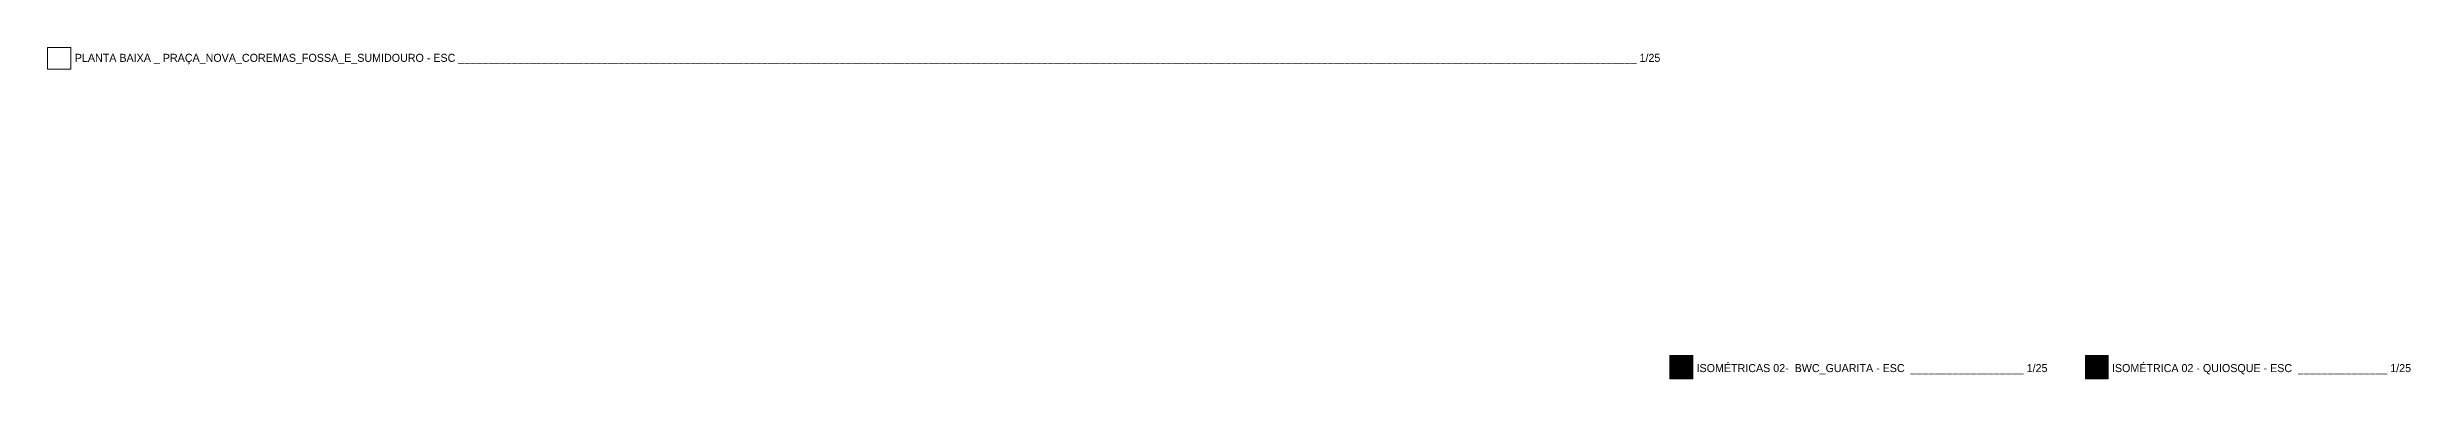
# Model space of a CAD drawing. Header units: metres. Extents: x 1.1 to 88.1, y -3.7 to 23.8.
# Drawn here: x 87.115 to 88.148, y 2.528 to 2.673 of the extents above; entities that cross this region are included whole.
import ezdxf

# ---------------------------------------------------------------- set-up
doc = ezdxf.new("R2010")
doc.units = ezdxf.units.M
doc.linetypes.add('Tracejada', pattern=[0.00635, 0.003175, -0.003175])
for name, color, linetype, lineweight in [('A-DETL', 7, 'Continuous', 5), ('A-DETL-GENF', 7, 'Continuous', 5), ('G-ANNO-REFR', 7, 'Tracejada', 5), ('G-ANNO-TEXT', 7, 'Continuous', 5)]:
    doc.layers.add(name, color=color, linetype=linetype, lineweight=lineweight)
doc.styles.add('Century Gothic_5', font='GOTHIC.TTF', dxfattribs={"height": 0.0035})
picture_1 = doc.add_image_def('image1.jpg', size_in_pixel=(366, 340))

msp = doc.modelspace()

# ---------------------------------------------------------------- hatches: boundary and pattern name
at = {"layer": 'A-DETL-GENF', "true_color": 0x626262}
for points in [[(87.8344, 2.5281), (87.8344, 2.5382), (87.8243, 2.5382), (87.8243, 2.5281)], [(88.0161, 2.5281), (88.0161, 2.5382), (88.0061, 2.5382), (88.0061, 2.5281)]]:
    msp.add_hatch(color=251, dxfattribs=at).paths.add_polyline_path(points)

# ---------------------------------------------------------------- linework, layer by layer
at = {"layer": 'A-DETL'}
for p, q in [((87.8344, 2.5382), (87.8243, 2.5382)), ((87.8243, 2.5382), (87.8243, 2.5281)), ((87.8344, 2.5281), (87.8344, 2.5382)), ((88.0161, 2.5382), (88.0061, 2.5382)), ((88.0061, 2.5382), (88.0061, 2.5281)), ((88.0161, 2.5281), (88.0161, 2.5382)), ((87.8243, 2.5281), (87.8344, 2.5281)), ((88.0061, 2.5281), (88.0161, 2.5281))]:
    msp.add_line(p, q, dxfattribs=at)

# ---------------------------------------------------------------- texts
at = {"layer": 'G-ANNO-TEXT', "char_height": 0.0035, "attachment_point": 1, "style": 'Century Gothic_5'}
for s, insert, width in [('PLANTA BAIXA _ PRAÇA_NOVA_COREMAS_FOSSA_E_SUMIDOURO - ESC ______________________________________________________________________________________________________________________________________________________________________________________________________ 1/25', (87.1266, 2.6701), 0.822772), ('ISOMÉTRICAS 02-  BWC_GUARITA - ESC  ___________________ 1/25', (87.836, 2.5345), 0.185911), ('ISOMÉTRICA 02 - QUIOSQUE - ESC  _______________ 1/25', (88.0177, 2.5345), 0.160017)]:
    msp.add_mtext(s, dxfattribs=dict(at, insert=insert, width=width))

# ---------------------------------------------------------------- pictures from other files: only their frames are drawn
at = {"layer": 'G-ANNO-REFR'}
image = msp.add_image(picture_1, insert=(87.1146, 2.6634), size_in_units=(0.0102, 0.00951), dxfattribs=at)
image.dxf.flags = 7

doc.saveas('drawing.dxf')
